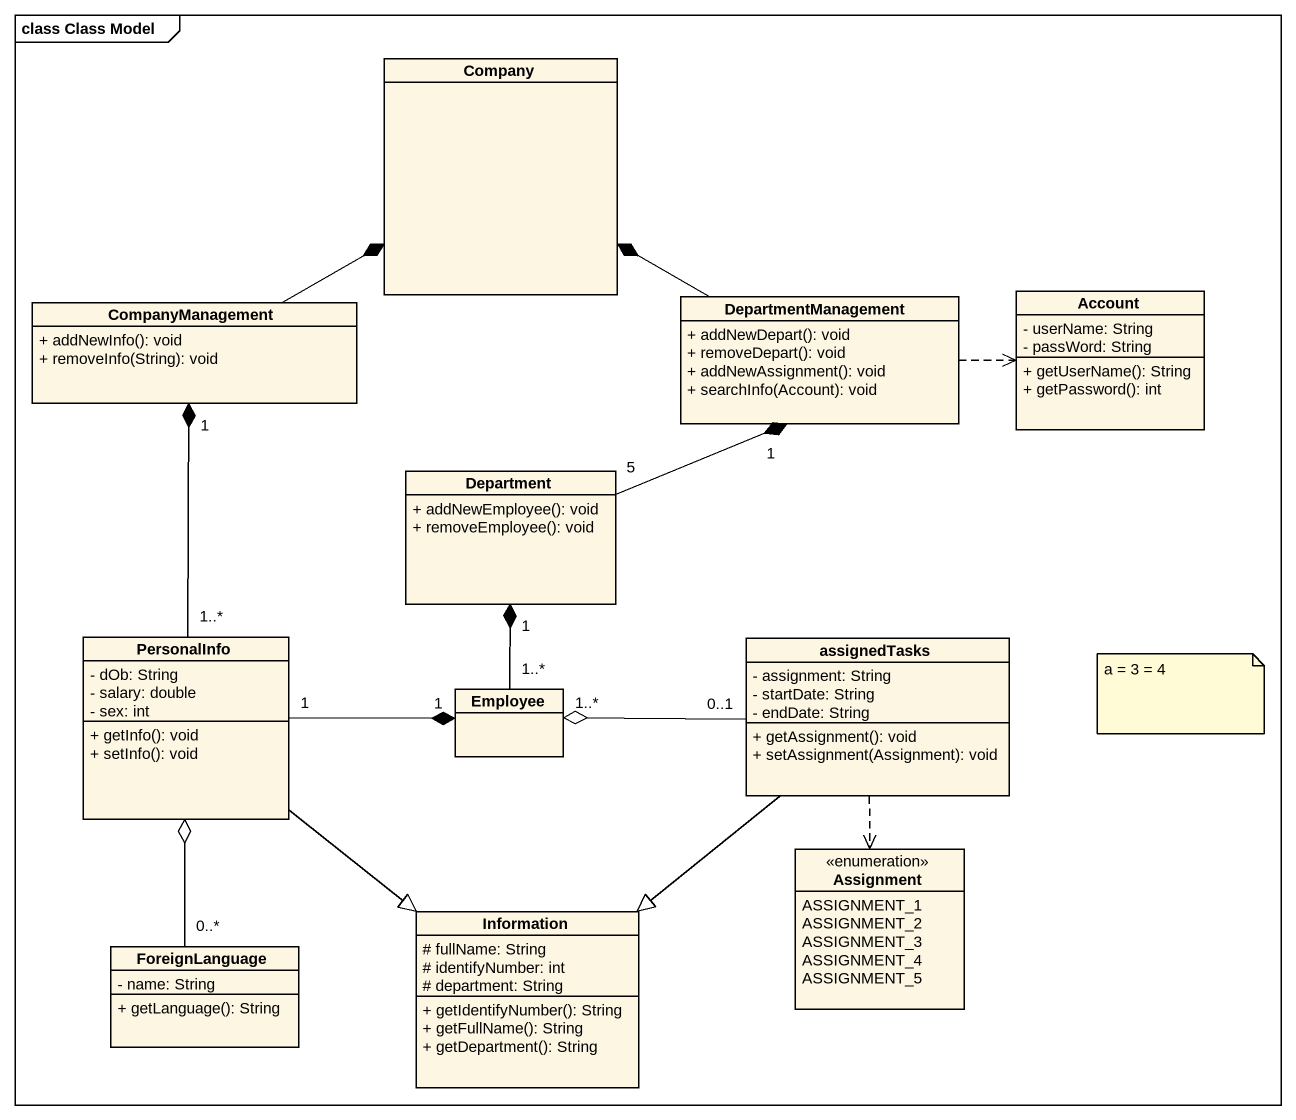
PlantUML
@startuml
mainframe class Class Model
hide circle
hide empty members
skinparam classAttributeIconSize 0
class Company
class CompanyManagement {
  + addNewInfo(): void
  + removeInfo(String): void
}
class DepartmentManagement {
  + addNewDepart(): void
  + removeDepart(): void
  + addNewAssignment(): void
  + searchInfo(Account): void
}
class Account {
  - userName: String
  - passWord: String
  + getUserName(): String
  + getPassword(): int
}
class Department {
  + addNewEmployee(): void
  + removeEmployee(): void
}
class PersonalInfo {
  - dOb: String
  - salary: double
  - sex: int
  + getInfo(): void
  + setInfo(): void
}
class assignedTasks {
  - assignment: String
  - startDate: String
  - endDate: String
  + getAssignment(): void
  + setAssignment(Assignment): void
}
class Employee
enum Assignment {
  ASSIGNMENT_1
  ASSIGNMENT_2
  ASSIGNMENT_3
  ASSIGNMENT_4
  ASSIGNMENT_5
}
class Information {
  # fullName: String
  # identifyNumber: int
  # department: String
  + getIdentifyNumber(): String
  + getFullName(): String
  + getDepartment(): String
}
class ForeignLanguage {
  - name: String
  + getLanguage(): String
}
CompanyManagement -right-* Company
DepartmentManagement -left-* Company
DepartmentManagement .right.> Account
Department "5" -right-* "1" DepartmentManagement
PersonalInfo "1..*" -up-* "1" CompanyManagement
PersonalInfo "1" -right-* "1" Employee
PersonalInfo --|> Information
assignedTasks "0..1" -left-o "1..*" Employee
assignedTasks ..> Assignment
assignedTasks --|> Information
Employee "1..*" -up-* "1" Department
ForeignLanguage "0..*" -up-o PersonalInfo
note as N1
  a = 3 = 4
end note
@enduml
